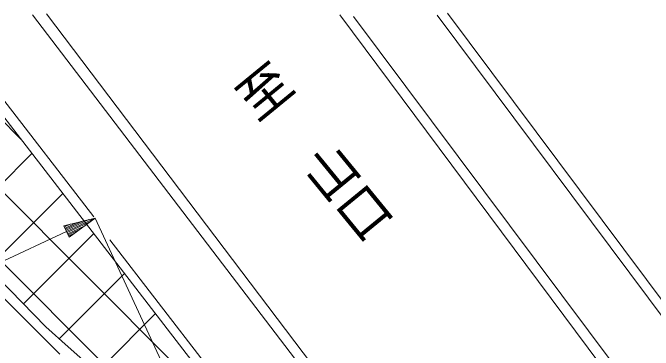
# Model space of a CAD drawing. Units: millimetres, scale not verified. Extents: x 40000 to 680000, y 20000 to 380000.
# Drawn here: x 296926 to 327576, y 329042 to 345182 of the extents above; entities that cross this region are included whole.
import ezdxf
from ezdxf.enums import TextEntityAlignment as Align

# ---------------------------------------------------------------- set-up
doc = ezdxf.new("R2010")
doc.units = ezdxf.units.MM
doc.header["$LTSCALE"] = 1000
for name, color, linetype, lineweight in [('M-BGD', 7, 'Continuous', 13), ('M-STR-HTXT', 7, 'Continuous', 13), ('M-STR-STRD', 7, 'Continuous', 13)]:
    doc.layers.add(name, color=color, linetype=linetype, lineweight=lineweight)
doc.layers.add('M-BGD-HTXT', color=7, linetype='Continuous')
doc.styles.add('@ＭＳ ゴシック', font='')
doc.styles.get('@ＭＳ ゴシック').set_extended_font_data('@MS Gothic')

msp = doc.modelspace()

# ---------------------------------------------------------------- linework, layer by layer
at = {"layer": 'M-BGD'}
for p, q in [((283893, 345182), (298507, 330158)), ((291280, 345168), (297349, 339099)), ((310480, 322091), (292653, 345181)), ((293269, 345158), (300805, 335421)), ((317738, 345158), (332978, 324753)), ((288138, 344916), (308844, 324210)), ((317230, 345073), (332724, 324330)), ((286386, 343273), (307377, 322282)), ((294087, 334702), (297844, 338458)), ((295761, 332981), (299322, 336543)), ((297434, 331261), (300801, 334627)), ((301567, 334321), (310541, 322721)), ((299185, 328857), (295301, 332712)), ((299153, 329585), (302280, 332712)), ((300950, 327989), (303759, 330797)), ((298507, 330158), (299584, 329204)), ((299584, 329204), (312112, 318077))]:
    msp.add_line(p, q, dxfattribs=at)
at = {"layer": 'M-STR-HTXT'}
for p, q in [((300861, 335360), (299376, 334995)), ((300861, 335360), (299503, 334724)), ((300861, 335360), (299630, 334452)), ((300861, 335360), (312369, 310622)), ((299673, 335068), (299401, 334941)), ((299427, 334887), (299970, 335141)), ((300267, 335214), (299452, 334832)), ((299478, 334778), (300564, 335287)), ((299529, 334669), (300615, 335179)), ((290949, 330716), (299503, 334724)), ((299376, 334995), (299630, 334452)), ((300369, 334997), (299554, 334615)), ((299580, 334561), (300123, 334815)), ((299877, 334634), (299605, 334506))]:
    msp.add_line(p, q, dxfattribs=at)
at = {"layer": 'M-STR-STRD'}
for p, q in [((311573, 327936), (298545, 345134)), ((297870, 345079), (311086, 327779)), ((325336, 327976), (312582, 345086)), ((313228, 345008), (325712, 328331))]:
    msp.add_line(p, q, dxfattribs=at)

# ---------------------------------------------------------------- texts
at = {"layer": 'M-BGD-HTXT', "style": '@ＭＳ ゴシック'}
msp.add_text('至\u3000山口', height=1833, rotation=309.319, dxfattribs=at).set_placement((307006, 341480), align=Align.BOTTOM_LEFT)

doc.saveas('drawing.dxf')
